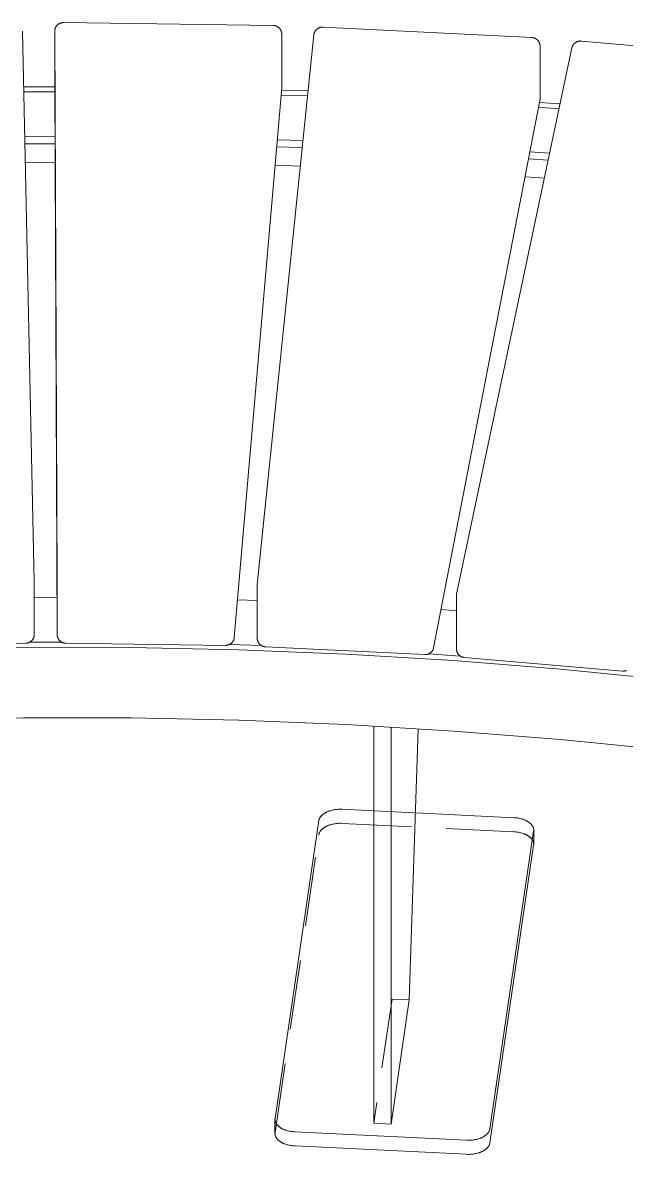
# Model space of a CAD drawing. Header units: inches. Extents: x -6 to 195, y -3 to 126.
# Drawn here: x 144.92 to 155.94, y 54.48 to 75.15 of the extents above; entities that cross this region are included whole.
import ezdxf

# ---------------------------------------------------------------- set-up
doc = ezdxf.new("R2010")
doc.units = ezdxf.units.IN
doc.linetypes.add('HIDDEN', pattern=[1.905, 1.27, -0.635])
doc.layers.add('ZANO_R', color=7, linetype='Continuous', lineweight=0)
doc.layers.add('ZANO_R_przerywana', color=250, linetype='HIDDEN', lineweight=0)

msp = doc.modelspace()

# ---------------------------------------------------------------- linework, layer by layer
at = {"layer": 'ZANO_R'}
for p, q in [((145.50196, 75.00052), (145.50245, 75.0059)), ((145.50245, 75.0059), (145.50313, 75.01126)), ((145.50313, 75.01126), (145.504, 75.01659)), ((145.504, 75.01659), (145.50505, 75.02189)), ((145.50505, 75.02189), (145.50628, 75.02715)), ((145.50628, 75.02715), (145.50768, 75.03237)), ((145.50768, 75.03237), (145.50927, 75.03753)), ((145.50927, 75.03753), (145.51103, 75.04263)), ((145.51103, 75.04263), (145.51297, 75.04768)), ((145.51297, 75.04768), (145.51508, 75.05265)), ((145.51508, 75.05265), (145.51736, 75.05755)), ((145.51736, 75.05755), (145.5198, 75.06237)), ((145.5198, 75.06237), (145.52241, 75.0671)), ((145.52241, 75.0671), (145.52518, 75.07173)), ((145.52518, 75.07173), (145.5281, 75.07627)), ((145.5281, 75.07627), (145.53118, 75.08071)), ((145.53118, 75.08071), (145.53441, 75.08504)), ((145.53441, 75.08504), (145.53779, 75.08926)), ((145.53779, 75.08926), (145.54131, 75.09335)), ((145.54131, 75.09335), (145.54497, 75.09733)), ((145.54497, 75.09733), (145.54876, 75.10118)), ((145.54876, 75.10118), (145.55268, 75.10489)), ((145.55268, 75.10489), (145.55673, 75.10847)), ((145.55673, 75.10847), (145.5609, 75.1119)), ((145.5609, 75.1119), (145.56518, 75.1152)), ((145.56518, 75.1152), (145.56957, 75.11834)), ((145.56957, 75.11834), (145.57407, 75.12133)), ((145.57407, 75.12133), (145.57867, 75.12416)), ((145.57867, 75.12416), (145.58336, 75.12684)), ((145.58336, 75.12684), (145.58814, 75.12935)), ((145.58814, 75.12935), (145.59301, 75.1317)), ((145.59301, 75.1317), (145.59795, 75.13388)), ((145.59795, 75.13388), (145.60297, 75.13588)), ((145.60297, 75.13588), (145.60805, 75.13772)), ((145.60805, 75.13772), (145.61319, 75.13938)), ((145.61319, 75.13938), (145.61838, 75.14086)), ((145.61838, 75.14086), (145.62362, 75.14216)), ((145.62362, 75.14216), (145.62891, 75.14329)), ((145.62891, 75.14329), (145.63423, 75.14423)), ((145.63423, 75.14423), (145.63958, 75.14499)), ((145.63958, 75.14499), (145.64495, 75.14556)), ((145.64495, 75.14556), (145.65033, 75.14595)), ((145.65033, 75.14595), (145.65573, 75.14615)), ((145.65573, 75.14615), (145.66113, 75.14617)), ((145.66113, 75.14617), (149.49295, 75.09404)), ((149.49295, 75.09404), (149.4984, 75.09387)), ((149.4984, 75.09387), (149.50383, 75.09351)), ((149.50383, 75.09351), (149.50926, 75.09297)), ((149.50926, 75.09297), (149.51466, 75.09223)), ((149.51466, 75.09223), (149.52003, 75.09132)), ((149.52003, 75.09132), (149.52536, 75.09021)), ((149.52536, 75.09021), (149.53066, 75.08893)), ((149.53066, 75.08893), (149.5359, 75.08746)), ((149.5359, 75.08746), (149.5411, 75.08581)), ((149.5411, 75.08581), (149.54623, 75.08398)), ((149.54623, 75.08398), (149.5513, 75.08197)), ((149.5513, 75.08197), (149.55629, 75.07979)), ((149.55629, 75.07979), (149.56121, 75.07744)), ((149.56121, 75.07744), (149.56604, 75.07492)), ((149.56604, 75.07492), (149.57078, 75.07223)), ((149.57078, 75.07223), (149.57543, 75.06938)), ((149.57543, 75.06938), (149.57997, 75.06638)), ((149.57997, 75.06638), (149.58441, 75.06322)), ((149.58441, 75.06322), (149.58873, 75.0599)), ((149.58873, 75.0599), (149.59294, 75.05644)), ((149.59294, 75.05644), (149.59703, 75.05283)), ((149.59703, 75.05283), (149.60099, 75.04909)), ((149.60099, 75.04909), (149.60481, 75.04521)), ((149.60481, 75.04521), (149.6085, 75.0412)), ((149.6085, 75.0412), (149.61205, 75.03707)), ((149.61205, 75.03707), (149.61546, 75.03281)), ((149.61546, 75.03281), (149.61871, 75.02844)), ((149.61871, 75.02844), (149.62181, 75.02396)), ((149.62181, 75.02396), (149.62476, 75.01938)), ((149.62476, 75.01938), (149.62754, 75.01469)), ((149.62754, 75.01469), (149.63017, 75.00991)), ((149.63017, 75.00991), (149.63262, 75.00505)), ((149.63262, 75.00505), (149.6349, 75.0001)), ((150.26545, 75.00229), (150.26883, 75.00649)), ((150.26883, 75.00649), (150.27236, 75.01057)), ((150.27236, 75.01057), (150.27602, 75.01453)), ((150.27602, 75.01453), (150.27982, 75.01836)), ((150.27982, 75.01836), (150.28374, 75.02206)), ((150.28374, 75.02206), (150.28779, 75.02562)), ((150.28779, 75.02562), (150.29197, 75.02904)), ((150.29197, 75.02904), (150.29625, 75.03232)), ((150.29625, 75.03232), (150.30065, 75.03544)), ((150.30065, 75.03544), (150.30514, 75.03842)), ((150.30514, 75.03842), (150.30974, 75.04124)), ((150.30974, 75.04124), (150.31443, 75.0439)), ((150.31443, 75.0439), (150.31922, 75.04639)), ((150.31922, 75.04639), (150.32408, 75.04873)), ((150.32408, 75.04873), (150.32902, 75.05089)), ((150.32902, 75.05089), (150.33403, 75.05289)), ((150.33403, 75.05289), (150.33911, 75.05471)), ((150.33911, 75.05471), (150.34424, 75.05635)), ((150.34424, 75.05635), (150.34943, 75.05782)), ((150.34943, 75.05782), (150.35467, 75.05911)), ((150.35467, 75.05911), (150.35995, 75.06022)), ((150.35995, 75.06022), (150.36526, 75.06115)), ((150.36526, 75.06115), (150.3706, 75.0619)), ((150.3706, 75.0619), (150.37597, 75.06246)), ((150.37597, 75.06246), (150.38135, 75.06284)), ((150.38135, 75.06284), (150.38674, 75.06304)), ((150.38674, 75.06304), (150.39213, 75.06305)), ((150.39213, 75.06305), (150.39752, 75.06287)), ((150.39752, 75.06287), (154.21639, 74.87385)), ((144.91591, 74.99083), (145.12858, 64.94133)), ((145.50151, 74.98871), (145.50154, 74.99192)), ((145.50151, 74.98847), (145.50151, 74.98871)), ((145.50151, 74.98847), (145.54708, 64.93825)), ((145.50151, 74.0241), (145.50151, 74.98847)), ((145.50154, 74.99192), (145.50164, 74.99513)), ((145.50164, 74.99513), (145.50196, 75.00052)), ((149.20071, 64.88915), (150.23309, 74.92171)), ((149.6349, 75.0001), (149.63702, 74.99508)), ((149.63702, 74.99508), (149.63895, 74.98998)), ((149.63895, 74.98998), (149.64071, 74.98483)), ((149.64071, 74.98483), (149.64229, 74.97961)), ((149.64229, 74.97961), (149.64369, 74.97435)), ((149.64369, 74.97435), (149.6449, 74.96903)), ((149.6449, 74.96903), (149.64594, 74.96368)), ((149.64594, 74.96368), (149.64678, 74.9583)), ((149.64678, 74.9583), (149.64744, 74.95289)), ((149.64744, 74.95289), (149.64791, 74.94746)), ((149.64791, 74.94746), (149.64819, 74.94202)), ((149.64819, 74.94202), (149.64829, 74.93657)), ((149.64829, 74.93657), (149.64829, 73.9722)), ((150.23309, 74.92171), (150.23349, 74.92522)), ((150.23349, 74.92522), (150.23397, 74.92872)), ((150.23397, 74.92872), (150.23485, 74.93404)), ((150.23485, 74.93404), (150.23591, 74.93933)), ((150.23591, 74.93933), (150.23716, 74.94457)), ((150.23716, 74.94457), (150.23858, 74.94978)), ((150.23858, 74.94978), (150.24019, 74.95493)), ((150.24019, 74.95493), (150.24196, 74.96002)), ((150.24196, 74.96002), (150.24391, 74.96505)), ((150.24391, 74.96505), (150.24604, 74.97001)), ((150.24604, 74.97001), (150.24833, 74.97489)), ((150.24833, 74.97489), (150.25078, 74.97969)), ((150.25078, 74.97969), (150.2534, 74.98441)), ((150.2534, 74.98441), (150.25618, 74.98903)), ((150.25618, 74.98903), (150.25912, 74.99355)), ((150.25912, 74.99355), (150.26221, 74.99798)), ((150.26221, 74.99798), (150.26545, 75.00229)), ((154.21639, 74.87385), (154.22183, 74.87349)), ((154.22183, 74.87349), (154.22724, 74.87294)), ((154.22724, 74.87294), (154.23264, 74.8722)), ((154.23264, 74.8722), (154.238, 74.87128)), ((154.238, 74.87128), (154.24334, 74.87017)), ((154.24334, 74.87017), (154.24862, 74.86888)), ((154.24862, 74.86888), (154.25387, 74.8674)), ((154.25387, 74.8674), (154.25905, 74.86575)), ((154.25905, 74.86575), (154.26418, 74.86392)), ((154.26418, 74.86392), (154.26924, 74.86191)), ((154.26924, 74.86191), (154.27423, 74.85972)), ((154.27423, 74.85972), (154.27914, 74.85737)), ((154.27914, 74.85737), (154.28396, 74.85485)), ((154.28396, 74.85485), (154.2887, 74.85216)), ((154.2887, 74.85216), (154.29334, 74.84931)), ((154.29334, 74.84931), (154.29788, 74.8463)), ((154.29788, 74.8463), (154.30231, 74.84314)), ((154.30231, 74.84314), (154.30663, 74.83982)), ((154.30663, 74.83982), (154.31083, 74.83636)), ((154.31083, 74.83636), (154.31491, 74.83276)), ((154.31491, 74.83276), (154.31886, 74.82901)), ((154.31886, 74.82901), (154.32268, 74.82513)), ((154.32268, 74.82513), (154.32637, 74.82113)), ((154.32637, 74.82113), (154.32991, 74.81699)), ((154.32991, 74.81699), (154.33331, 74.81274)), ((154.33331, 74.81274), (154.33656, 74.80837)), ((154.33656, 74.80837), (154.33966, 74.80389)), ((154.33966, 74.80389), (154.3426, 74.79931)), ((154.3426, 74.79931), (154.34538, 74.79463)), ((155.03709, 74.79676), (155.04203, 74.79892)), ((155.04203, 74.79892), (155.04705, 74.8009)), ((155.04705, 74.8009), (155.05213, 74.80272)), ((155.05213, 74.80272), (155.05727, 74.80435)), ((155.05727, 74.80435), (155.06246, 74.80581)), ((155.06246, 74.80581), (155.0677, 74.8071)), ((155.0677, 74.8071), (155.07299, 74.8082)), ((155.07299, 74.8082), (155.0783, 74.80912)), ((155.0783, 74.80912), (155.08364, 74.80985)), ((155.08364, 74.80985), (155.08901, 74.81041)), ((155.08901, 74.81041), (155.09439, 74.81078)), ((155.09439, 74.81078), (155.09978, 74.81096)), ((155.09978, 74.81096), (155.10518, 74.81096)), ((155.10518, 74.81096), (155.11057, 74.81078)), ((155.11057, 74.81078), (155.11595, 74.81041)), ((155.11595, 74.81041), (158.90722, 74.48523)), ((152.84204, 64.70964), (154.94841, 74.68604)), ((154.34538, 74.79463), (154.348, 74.78985)), ((154.348, 74.78985), (154.35045, 74.78499)), ((154.35045, 74.78499), (154.35273, 74.78005)), ((154.35273, 74.78005), (154.35484, 74.77503)), ((154.35484, 74.77503), (154.35677, 74.76994)), ((154.35677, 74.76994), (154.35853, 74.76478)), ((154.35853, 74.76478), (154.3601, 74.75957)), ((154.3601, 74.75957), (154.3615, 74.75431)), ((154.3615, 74.75431), (154.36271, 74.749)), ((154.36271, 74.749), (154.36374, 74.74366)), ((154.36374, 74.74366), (154.36459, 74.73828)), ((154.36459, 74.73828), (154.36524, 74.73287)), ((154.36524, 74.73287), (154.36571, 74.72745)), ((154.36571, 74.72745), (154.366, 74.72201)), ((154.366, 74.72201), (154.36609, 74.71657)), ((154.36609, 74.71657), (154.36609, 73.7522)), ((154.94841, 74.68604), (154.94916, 74.6894)), ((154.94916, 74.6894), (154.94998, 74.69275)), ((154.94998, 74.69275), (154.95141, 74.69795)), ((154.95141, 74.69795), (154.95303, 74.7031)), ((154.95303, 74.7031), (154.95481, 74.70819)), ((154.95481, 74.70819), (154.95677, 74.71321)), ((154.95677, 74.71321), (154.9589, 74.71817)), ((154.9589, 74.71817), (154.9612, 74.72305)), ((154.9612, 74.72305), (154.96366, 74.72785)), ((154.96366, 74.72785), (154.96629, 74.73256)), ((154.96629, 74.73256), (154.96908, 74.73718)), ((154.96908, 74.73718), (154.97202, 74.7417)), ((154.97202, 74.7417), (154.97512, 74.74612)), ((154.97512, 74.74612), (154.97837, 74.75042)), ((154.97837, 74.75042), (154.98176, 74.75462)), ((154.98176, 74.75462), (154.98529, 74.75869)), ((154.98529, 74.75869), (154.98897, 74.76265)), ((154.98897, 74.76265), (154.99277, 74.76647)), ((154.99277, 74.76647), (154.9967, 74.77016)), ((154.9967, 74.77016), (155.00076, 74.77372)), ((155.00076, 74.77372), (155.00494, 74.77713)), ((155.00494, 74.77713), (155.00923, 74.7804)), ((155.00923, 74.7804), (155.01363, 74.78352)), ((155.01363, 74.78352), (155.01813, 74.78649)), ((155.01813, 74.78649), (155.02274, 74.7893)), ((155.02274, 74.7893), (155.02744, 74.79195)), ((155.02744, 74.79195), (155.03222, 74.79444)), ((155.03222, 74.79444), (155.03709, 74.79676)), ((144.93747, 73.97166), (145.50174, 73.97371)), ((145.54708, 63.97389), (145.50151, 74.0241)), ((149.64829, 73.9722), (149.64825, 73.96899)), ((144.9394, 73.88074), (145.50215, 73.88279)), ((149.6477, 73.95868), (148.78218, 63.92086)), ((149.63613, 73.82439), (150.1186, 73.80913)), ((149.64396, 73.91519), (150.12794, 73.89989)), ((149.64797, 73.96223), (149.6477, 73.95868)), ((149.64816, 73.96578), (149.64797, 73.96223)), ((149.64825, 73.96899), (149.64816, 73.96578)), ((154.3632, 73.72217), (152.4228, 63.73455)), ((154.33947, 73.60002), (154.71381, 73.57488)), ((154.35702, 73.69038), (154.73286, 73.66513)), ((154.36383, 73.72561), (154.3632, 73.72217)), ((154.36438, 73.72907), (154.36383, 73.72561)), ((154.365, 73.73367), (154.36438, 73.72907)), ((154.36547, 73.73829), (154.365, 73.73367)), ((154.36582, 73.74292), (154.36547, 73.73829)), ((154.36602, 73.74756), (154.36582, 73.74292)), ((154.36609, 73.7522), (154.36602, 73.74756)), ((144.95671, 73.06251), (145.50586, 73.0645)), ((149.56565, 73.0071), (150.03454, 72.99228)), ((145.50645, 72.93592), (144.95944, 72.93394)), ((150.02136, 72.86414), (149.5546, 72.87885)), ((154.18148, 72.78683), (154.5423, 72.7626)), ((145.50798, 72.59697), (144.96661, 72.59507)), ((149.98673, 72.52766), (149.52553, 72.54181)), ((154.51554, 72.63585), (154.15681, 72.65986)), ((154.44614, 72.30714), (154.09276, 72.33018)), ((145.12858, 64.94133), (145.12861, 64.93799)), ((145.12861, 64.93799), (145.12861, 63.97363)), ((145.54708, 64.93825), (145.54708, 63.97389)), ((149.19997, 64.87841), (149.20025, 64.88378)), ((149.20025, 64.88378), (149.20071, 64.88915)), ((149.19988, 64.87303), (149.19997, 64.87841)), ((149.19988, 63.90866), (149.19988, 64.87303)), ((152.83865, 64.6771), (152.84204, 64.70964)), ((152.83865, 63.71274), (152.83865, 64.6771)), ((145.544, 64.6543), (145.12861, 64.65285)), ((149.19988, 64.59587), (148.84136, 64.60727)), ((152.83865, 64.41009), (152.55772, 64.429)), ((145.06538, 63.84747), (145.06098, 63.8443)), ((145.06967, 63.85078), (145.06538, 63.84747)), ((145.07383, 63.85425), (145.06967, 63.85078)), ((145.07788, 63.85785), (145.07383, 63.85425)), ((145.0818, 63.86159), (145.07788, 63.85785)), ((145.08559, 63.86547), (145.0818, 63.86159)), ((145.08924, 63.86947), (145.08559, 63.86547)), ((145.09276, 63.8736), (145.08924, 63.86947)), ((145.09613, 63.87784), (145.09276, 63.8736)), ((145.09935, 63.8822), (145.09613, 63.87784)), ((145.10242, 63.88666), (145.09935, 63.8822)), ((145.10533, 63.89123), (145.10242, 63.88666)), ((145.10809, 63.8959), (145.10533, 63.89123)), ((145.11068, 63.90066), (145.10809, 63.8959)), ((145.11311, 63.9055), (145.11068, 63.90066)), ((145.11537, 63.91043), (145.11311, 63.9055)), ((145.11746, 63.91543), (145.11537, 63.91043)), ((145.11938, 63.9205), (145.11746, 63.91543)), ((145.12112, 63.92563), (145.11938, 63.9205)), ((145.12268, 63.93082), (145.12112, 63.92563)), ((145.12406, 63.93606), (145.12268, 63.93082)), ((145.12527, 63.94134), (145.12406, 63.93606)), ((145.12628, 63.94666), (145.12527, 63.94134)), ((145.12712, 63.95202), (145.12628, 63.94666)), ((145.12777, 63.9574), (145.12712, 63.95202)), ((145.12824, 63.9628), (145.12777, 63.9574)), ((145.12852, 63.96821), (145.12824, 63.9628)), ((145.12861, 63.97363), (145.12852, 63.96821)), ((145.54709, 63.97341), (145.54708, 63.97389)), ((145.5472, 63.96798), (145.54709, 63.97341)), ((145.54751, 63.96255), (145.5472, 63.96798)), ((145.548, 63.95714), (145.54751, 63.96255)), ((145.54868, 63.95175), (145.548, 63.95714)), ((145.54955, 63.94639), (145.54868, 63.95175)), ((145.5506, 63.94106), (145.54955, 63.94639)), ((145.55183, 63.93576), (145.5506, 63.94106)), ((145.55324, 63.93052), (145.55183, 63.93576)), ((145.55484, 63.92532), (145.55324, 63.93052)), ((145.55661, 63.92019), (145.55484, 63.92532)), ((145.55856, 63.91512), (145.55661, 63.92019)), ((145.56068, 63.91011), (145.55856, 63.91512)), ((145.56297, 63.90519), (145.56068, 63.91011)), ((145.56544, 63.90035), (145.56297, 63.90519)), ((145.56806, 63.89559), (145.56544, 63.90035)), ((145.57085, 63.89093), (145.56806, 63.89559)), ((145.5738, 63.88637), (145.57085, 63.89093)), ((145.57691, 63.88191), (145.5738, 63.88637)), ((145.58017, 63.87756), (145.57691, 63.88191)), ((145.58357, 63.87332), (145.58017, 63.87756)), ((145.58712, 63.86921), (145.58357, 63.87332)), ((145.59081, 63.86522), (145.58712, 63.86921)), ((145.59463, 63.86136), (145.59081, 63.86522)), ((145.59859, 63.85764), (145.59463, 63.86136)), ((145.60267, 63.85405), (145.59859, 63.85764)), ((145.60687, 63.85061), (145.60267, 63.85405)), ((145.61119, 63.84731), (145.60687, 63.85061)), ((145.61562, 63.84416), (145.61119, 63.84731)), ((148.75753, 63.84889), (148.75447, 63.84434)), ((148.76043, 63.85355), (148.75753, 63.84889)), ((148.76317, 63.85831), (148.76043, 63.85355)), ((148.76573, 63.86316), (148.76317, 63.85831)), ((148.76813, 63.8681), (148.76573, 63.86316)), ((148.77035, 63.87311), (148.76813, 63.8681)), ((148.7724, 63.8782), (148.77035, 63.87311)), ((148.77427, 63.88336), (148.7724, 63.8782)), ((148.77595, 63.88859), (148.77427, 63.88336)), ((148.77746, 63.89386), (148.77595, 63.88859)), ((148.77878, 63.89919), (148.77746, 63.89386)), ((148.77991, 63.90456), (148.77878, 63.89919)), ((148.78085, 63.90996), (148.77991, 63.90456)), ((148.78161, 63.9154), (148.78085, 63.90996)), ((148.78218, 63.92086), (148.78161, 63.9154)), ((149.19997, 63.90322), (149.19988, 63.90866)), ((149.20026, 63.89778), (149.19997, 63.90322)), ((149.20073, 63.89235), (149.20026, 63.89778)), ((149.20138, 63.88695), (149.20073, 63.89235)), ((149.20223, 63.88157), (149.20138, 63.88695)), ((149.20326, 63.87622), (149.20223, 63.88157)), ((149.20447, 63.87092), (149.20326, 63.87622)), ((149.20587, 63.86565), (149.20447, 63.87092)), ((149.20744, 63.86044), (149.20587, 63.86565)), ((149.2092, 63.85529), (149.20744, 63.86044)), ((149.21113, 63.8502), (149.2092, 63.85529)), ((149.21324, 63.84518), (149.21113, 63.8502)), ((144.97462, 63.81619), (142.05525, 63.75144)), ((142.96695, 63.70849), (144.92925, 63.74228)), ((144.92925, 63.74228), (146.89572, 63.73821)), ((144.98004, 63.8164), (144.97462, 63.81619)), ((144.98544, 63.8168), (144.98004, 63.8164)), ((144.99083, 63.81738), (144.98544, 63.8168)), ((144.99619, 63.81815), (144.99083, 63.81738)), ((145.00153, 63.81911), (144.99619, 63.81815)), ((145.00683, 63.82025), (145.00153, 63.81911)), ((145.01208, 63.82157), (145.00683, 63.82025)), ((145.01729, 63.82306), (145.01208, 63.82157)), ((145.02244, 63.82474), (145.01729, 63.82306)), ((145.02754, 63.8266), (145.02244, 63.82474)), ((145.03256, 63.82862), (145.02754, 63.8266)), ((145.03751, 63.83082), (145.03256, 63.82862)), ((145.04239, 63.83319), (145.03751, 63.83082)), ((145.04718, 63.83573), (145.04239, 63.83319)), ((145.04398, 63.83401), (145.62873, 63.8361)), ((145.05188, 63.83843), (145.04718, 63.83573)), ((145.05648, 63.84128), (145.05188, 63.83843)), ((145.06098, 63.8443), (145.05648, 63.84128)), ((145.62016, 63.84117), (145.61562, 63.84416)), ((145.6248, 63.83834), (145.62016, 63.84117)), ((145.62953, 63.83567), (145.6248, 63.83834)), ((145.63435, 63.83316), (145.62953, 63.83567)), ((145.63925, 63.83083), (145.63435, 63.83316)), ((145.64423, 63.82866), (145.63925, 63.83083)), ((145.64929, 63.82666), (145.64423, 63.82866)), ((145.65441, 63.82484), (145.64929, 63.82666)), ((145.65959, 63.8232), (145.65441, 63.82484)), ((145.66482, 63.82174), (145.65959, 63.8232)), ((145.6701, 63.82046), (145.66482, 63.82174)), ((145.67542, 63.81936), (145.6701, 63.82046)), ((145.68078, 63.81845), (145.67542, 63.81936)), ((145.68616, 63.81772), (145.68078, 63.81845)), ((145.69157, 63.81718), (145.68616, 63.81772)), ((145.69699, 63.81683), (145.69157, 63.81718)), ((145.70242, 63.81666), (145.69699, 63.81683)), ((148.62314, 63.77692), (145.70242, 63.81666)), ((146.89572, 63.73821), (148.86304, 63.69612)), ((148.62862, 63.77694), (148.62314, 63.77692)), ((148.63411, 63.77715), (148.62862, 63.77694)), ((148.63958, 63.77756), (148.63411, 63.77715)), ((148.64504, 63.77815), (148.63958, 63.77756)), ((148.65047, 63.77893), (148.64504, 63.77815)), ((148.65587, 63.7799), (148.65047, 63.77893)), ((148.66123, 63.78106), (148.65587, 63.7799)), ((148.66655, 63.78241), (148.66123, 63.78106)), ((148.67182, 63.78394), (148.66655, 63.78241)), ((148.67703, 63.78565), (148.67182, 63.78394)), ((148.68218, 63.78754), (148.67703, 63.78565)), ((148.68726, 63.78962), (148.68218, 63.78754)), ((148.69227, 63.79186), (148.68726, 63.78962)), ((148.6972, 63.79428), (148.69227, 63.79186)), ((148.69318, 63.79229), (149.27652, 63.77351)), ((148.70203, 63.79687), (148.6972, 63.79428)), ((148.70678, 63.79963), (148.70203, 63.79687)), ((148.71142, 63.80255), (148.70678, 63.79963)), ((148.71596, 63.80563), (148.71142, 63.80255)), ((148.72039, 63.80887), (148.71596, 63.80563)), ((148.72471, 63.81226), (148.72039, 63.80887)), ((148.7289, 63.8158), (148.72471, 63.81226)), ((148.73297, 63.81948), (148.7289, 63.8158)), ((148.73691, 63.8233), (148.73297, 63.81948)), ((148.74071, 63.82726), (148.73691, 63.8233)), ((148.74437, 63.83135), (148.74071, 63.82726)), ((148.74789, 63.83556), (148.74437, 63.83135)), ((148.75126, 63.83989), (148.74789, 63.83556)), ((148.75447, 63.84434), (148.75126, 63.83989)), ((148.86304, 63.69612), (150.82793, 63.61598)), ((149.21552, 63.84023), (149.21324, 63.84518)), ((149.21797, 63.83537), (149.21552, 63.84023)), ((149.22059, 63.8306), (149.21797, 63.83537)), ((149.22337, 63.82592), (149.22059, 63.8306)), ((149.22631, 63.82133), (149.22337, 63.82592)), ((149.22941, 63.81686), (149.22631, 63.82133)), ((149.23266, 63.81249), (149.22941, 63.81686)), ((149.23606, 63.80823), (149.23266, 63.81249)), ((149.2396, 63.8041), (149.23606, 63.80823)), ((149.24329, 63.80009), (149.2396, 63.8041)), ((149.24711, 63.79621), (149.24329, 63.80009)), ((149.25106, 63.79247), (149.24711, 63.79621)), ((149.25514, 63.78886), (149.25106, 63.79247)), ((149.25934, 63.7854), (149.25514, 63.78886)), ((149.26366, 63.78209), (149.25934, 63.7854)), ((149.26809, 63.77892), (149.26366, 63.78209)), ((149.27263, 63.77592), (149.26809, 63.77892)), ((149.27727, 63.77307), (149.27263, 63.77592)), ((149.28201, 63.77038), (149.27727, 63.77307)), ((149.28683, 63.76786), (149.28201, 63.77038)), ((149.29174, 63.7655), (149.28683, 63.76786)), ((149.29673, 63.76332), (149.29174, 63.7655)), ((149.30179, 63.76131), (149.29673, 63.76332)), ((149.30692, 63.75948), (149.30179, 63.76131)), ((149.3121, 63.75782), (149.30692, 63.75948)), ((149.31735, 63.75635), (149.3121, 63.75782)), ((149.32263, 63.75506), (149.31735, 63.75635)), ((149.32797, 63.75395), (149.32263, 63.75506)), ((149.33333, 63.75302), (149.32797, 63.75395)), ((149.33873, 63.75229), (149.33333, 63.75302)), ((149.34414, 63.75174), (149.33873, 63.75229)), ((149.34957, 63.75137), (149.34414, 63.75174)), ((152.26042, 63.6073), (149.34957, 63.75137)), ((152.36749, 63.64234), (152.36318, 63.63896)), ((152.37169, 63.64588), (152.36749, 63.64234)), ((152.37576, 63.64955), (152.37169, 63.64588)), ((152.3797, 63.65337), (152.37576, 63.64955)), ((152.38351, 63.65732), (152.3797, 63.65337)), ((152.38718, 63.6614), (152.38351, 63.65732)), ((152.3907, 63.66561), (152.38718, 63.6614)), ((152.39407, 63.66993), (152.3907, 63.66561)), ((152.39729, 63.67438), (152.39407, 63.66993)), ((152.40036, 63.67893), (152.39729, 63.67438)), ((152.40326, 63.68358), (152.40036, 63.67893)), ((152.406, 63.68833), (152.40326, 63.68358)), ((152.40857, 63.69318), (152.406, 63.68833)), ((152.41097, 63.69811), (152.40857, 63.69318)), ((152.4132, 63.70312), (152.41097, 63.69811)), ((152.41525, 63.70821), (152.4132, 63.70312)), ((152.41713, 63.71337), (152.41525, 63.70821)), ((152.41882, 63.71859), (152.41713, 63.71337)), ((152.42033, 63.72386), (152.41882, 63.71859)), ((152.42166, 63.72918), (152.42033, 63.72386)), ((152.4228, 63.73455), (152.42166, 63.72918)), ((152.83874, 63.7073), (152.83865, 63.71274)), ((152.83902, 63.70187), (152.83874, 63.7073)), ((152.83949, 63.69645), (152.83902, 63.70187)), ((152.84015, 63.69105), (152.83949, 63.69645)), ((152.84099, 63.68568), (152.84015, 63.69105)), ((152.84201, 63.68033), (152.84099, 63.68568)), ((152.84323, 63.67503), (152.84201, 63.68033)), ((152.84462, 63.66977), (152.84323, 63.67503)), ((152.84619, 63.66457), (152.84462, 63.66977)), ((152.84795, 63.65942), (152.84619, 63.66457)), ((152.84988, 63.65433), (152.84795, 63.65942)), ((152.85198, 63.64932), (152.84988, 63.65433)), ((152.85426, 63.64438), (152.85198, 63.64932)), ((152.8567, 63.63952), (152.85426, 63.64438)), ((150.82793, 63.61598), (152.78707, 63.49791)), ((152.26591, 63.60712), (152.26042, 63.6073)), ((152.27139, 63.60714), (152.26591, 63.60712)), ((152.27688, 63.60734), (152.27139, 63.60714)), ((152.28235, 63.60774), (152.27688, 63.60734)), ((152.2878, 63.60833), (152.28235, 63.60774)), ((152.29323, 63.6091), (152.2878, 63.60833)), ((152.29863, 63.61007), (152.29323, 63.6091)), ((152.304, 63.61122), (152.29863, 63.61007)), ((152.30932, 63.61256), (152.304, 63.61122)), ((152.31459, 63.61409), (152.30932, 63.61256)), ((152.3198, 63.61579), (152.31459, 63.61409)), ((152.32495, 63.61768), (152.3198, 63.61579)), ((152.33003, 63.61975), (152.32495, 63.61768)), ((152.33504, 63.62199), (152.33003, 63.61975)), ((152.33132, 63.6203), (152.91011, 63.58082)), ((152.33997, 63.6244), (152.33504, 63.62199)), ((152.34481, 63.62699), (152.33997, 63.6244)), ((152.34955, 63.62974), (152.34481, 63.62699)), ((152.3542, 63.63265), (152.34955, 63.62974)), ((152.35874, 63.63573), (152.3542, 63.63265)), ((152.36318, 63.63896), (152.35874, 63.63573)), ((152.78707, 63.49791), (154.73717, 63.34212)), ((152.85931, 63.63475), (152.8567, 63.63952)), ((152.86209, 63.63007), (152.85931, 63.63475)), ((152.86502, 63.62549), (152.86209, 63.63007)), ((152.86811, 63.62101), (152.86502, 63.62549)), ((152.87136, 63.61665), (152.86811, 63.62101)), ((152.87475, 63.6124), (152.87136, 63.61665)), ((152.87829, 63.60827), (152.87475, 63.6124)), ((152.88197, 63.60426), (152.87829, 63.60827)), ((152.88578, 63.60038), (152.88197, 63.60426)), ((152.88973, 63.59664), (152.88578, 63.60038)), ((152.8938, 63.59303), (152.88973, 63.59664)), ((152.89799, 63.58957), (152.8938, 63.59303)), ((152.90231, 63.58625), (152.89799, 63.58957)), ((152.90673, 63.58309), (152.90231, 63.58625)), ((152.91126, 63.58008), (152.90673, 63.58309)), ((152.91589, 63.57723), (152.91126, 63.58008)), ((152.92062, 63.57454), (152.91589, 63.57723)), ((152.92544, 63.57201), (152.92062, 63.57454)), ((152.93034, 63.56966), (152.92544, 63.57201)), ((152.93532, 63.56747), (152.93034, 63.56966)), ((152.94037, 63.56546), (152.93532, 63.56747)), ((152.94549, 63.56362), (152.94037, 63.56546)), ((152.95067, 63.56196), (152.94549, 63.56362)), ((152.9559, 63.56048), (152.95067, 63.56196)), ((152.96119, 63.55918), (152.9559, 63.56048)), ((152.96651, 63.55807), (152.96119, 63.55918)), ((152.97187, 63.55714), (152.96651, 63.55807)), ((152.97726, 63.55639), (152.97187, 63.55714)), ((152.98267, 63.55583), (152.97726, 63.55639)), ((155.87248, 63.30797), (152.98267, 63.55583)), ((154.73717, 63.34212), (156.67498, 63.14899)), ((155.87783, 63.30761), (155.87248, 63.30797)), ((155.88318, 63.30742), (155.87783, 63.30761)), ((155.88854, 63.30742), (155.88318, 63.30742)), ((155.8939, 63.3076), (155.88854, 63.30742)), ((155.89925, 63.30796), (155.8939, 63.3076)), ((155.90458, 63.3085), (155.89925, 63.30796)), ((155.90989, 63.30923), (155.90458, 63.3085)), ((155.91517, 63.31013), (155.90989, 63.30923)), ((155.92042, 63.31122), (155.91517, 63.31013)), ((155.92563, 63.31248), (155.92042, 63.31122)), ((155.93079, 63.31392), (155.92563, 63.31248)), ((155.9359, 63.31553), (155.93079, 63.31392)), ((155.94095, 63.31732), (155.9359, 63.31553)), ((155.94594, 63.31928), (155.94095, 63.31732)), ((144.92925, 62.45646), (142.96695, 62.42267)), ((146.89572, 62.45239), (144.92925, 62.45646)), ((148.86304, 62.4103), (146.89572, 62.45239)), ((150.82793, 62.33016), (148.86304, 62.4103)), ((152.78707, 62.21209), (150.82793, 62.33016)), ((151.33074, 55.05301), (151.33074, 62.30351)), ((151.64457, 55.03762), (151.64457, 62.2856)), ((152.14185, 62.25521), (151.97786, 57.30249)), ((154.73717, 62.0563), (152.78707, 62.21209)), ((156.67498, 61.86316), (154.73717, 62.0563)), ((150.50548, 60.74918), (150.49701, 60.74594)), ((150.51408, 60.75228), (150.50548, 60.74918)), ((150.5228, 60.75525), (150.51408, 60.75228)), ((150.53163, 60.75808), (150.5228, 60.75525)), ((150.54957, 60.76332), (150.53163, 60.75808)), ((150.56782, 60.768), (150.54957, 60.76332)), ((150.58632, 60.77211), (150.56782, 60.768)), ((150.60498, 60.77565), (150.58632, 60.77211)), ((150.62373, 60.77862), (150.60498, 60.77565)), ((150.64249, 60.78102), (150.62373, 60.77862)), ((150.6612, 60.78287), (150.64249, 60.78102)), ((150.67978, 60.78419), (150.6612, 60.78287)), ((150.69818, 60.78498), (150.67978, 60.78419)), ((150.71634, 60.78528), (150.69818, 60.78498)), ((150.7342, 60.7851), (150.71634, 60.78528)), ((150.75172, 60.78447), (150.7342, 60.7851)), ((151.33074, 60.75607), (150.75172, 60.78447)), ((150.32611, 60.57722), (149.52622, 55.14153)), ((150.3265, 60.57973), (150.32611, 60.57722)), ((150.32694, 60.58224), (150.3265, 60.57973)), ((150.32744, 60.58477), (150.32694, 60.58224)), ((150.32798, 60.5873), (150.32744, 60.58477)), ((150.32858, 60.58984), (150.32798, 60.5873)), ((150.32923, 60.59238), (150.32858, 60.58984)), ((150.32993, 60.59494), (150.32923, 60.59238)), ((150.33069, 60.5975), (150.32993, 60.59494)), ((150.3315, 60.60006), (150.33069, 60.5975)), ((150.33236, 60.60263), (150.3315, 60.60006)), ((150.33328, 60.6052), (150.33236, 60.60263)), ((150.33426, 60.60778), (150.33328, 60.6052)), ((150.33529, 60.61036), (150.33426, 60.60778)), ((150.33638, 60.61294), (150.33529, 60.61036)), ((150.33752, 60.61553), (150.33638, 60.61294)), ((150.33872, 60.61811), (150.33752, 60.61553)), ((150.33998, 60.6207), (150.33872, 60.61811)), ((150.34129, 60.62329), (150.33998, 60.6207)), ((150.34267, 60.62588), (150.34129, 60.62329)), ((150.3441, 60.62847), (150.34267, 60.62588)), ((150.34714, 60.63364), (150.3441, 60.62847)), ((150.35042, 60.6388), (150.34714, 60.63364)), ((150.35393, 60.64395), (150.35042, 60.6388)), ((150.35769, 60.64907), (150.35393, 60.64395)), ((150.36168, 60.65417), (150.35769, 60.64907)), ((150.36592, 60.65924), (150.36168, 60.65417)), ((150.37039, 60.66427), (150.36592, 60.65924)), ((150.3751, 60.66926), (150.37039, 60.66427)), ((150.38005, 60.67421), (150.3751, 60.66926)), ((150.38524, 60.6791), (150.38005, 60.67421)), ((150.39066, 60.68393), (150.38524, 60.6791)), ((150.39631, 60.6887), (150.39066, 60.68393)), ((150.40219, 60.6934), (150.39631, 60.6887)), ((150.40829, 60.69802), (150.40219, 60.6934)), ((150.41461, 60.70257), (150.40829, 60.69802)), ((150.42115, 60.70703), (150.41461, 60.70257)), ((150.4279, 60.7114), (150.42115, 60.70703)), ((150.43485, 60.71567), (150.4279, 60.7114)), ((150.442, 60.71985), (150.43485, 60.71567)), ((150.44934, 60.72392), (150.442, 60.71985)), ((150.45687, 60.72789), (150.44934, 60.72392)), ((150.46457, 60.73174), (150.45687, 60.72789)), ((150.47245, 60.73547), (150.46457, 60.73174)), ((150.48048, 60.73909), (150.47245, 60.73547)), ((150.48867, 60.74258), (150.48048, 60.73909)), ((150.49701, 60.74594), (150.48867, 60.74258)), ((153.89002, 60.63053), (152.09098, 60.71877)), ((153.90748, 60.62945), (153.89002, 60.63053)), ((153.92514, 60.62788), (153.90748, 60.62945)), ((153.94295, 60.62582), (153.92514, 60.62788)), ((153.96085, 60.62325), (153.94295, 60.62582)), ((153.97878, 60.62014), (153.96085, 60.62325)), ((153.99668, 60.61649), (153.97878, 60.62014)), ((154.01447, 60.61229), (153.99668, 60.61649)), ((154.03208, 60.60754), (154.01447, 60.61229)), ((154.04944, 60.60224), (154.03208, 60.60754)), ((154.05801, 60.59938), (154.04944, 60.60224)), ((154.06648, 60.59639), (154.05801, 60.59938)), ((154.07485, 60.59326), (154.06648, 60.59639)), ((154.0831, 60.59), (154.07485, 60.59326)), ((154.09124, 60.5866), (154.0831, 60.59)), ((154.09925, 60.58308), (154.09124, 60.5866)), ((154.10713, 60.57943), (154.09925, 60.58308)), ((154.11485, 60.57566), (154.10713, 60.57943)), ((154.12242, 60.57176), (154.11485, 60.57566)), ((154.12983, 60.56775), (154.12242, 60.57176)), ((154.13706, 60.56362), (154.12983, 60.56775)), ((154.14411, 60.55938), (154.13706, 60.56362)), ((154.15098, 60.55503), (154.14411, 60.55938)), ((154.15765, 60.55059), (154.15098, 60.55503)), ((154.16412, 60.54604), (154.15765, 60.55059)), ((154.17038, 60.5414), (154.16412, 60.54604)), ((154.17643, 60.53667), (154.17038, 60.5414)), ((153.44909, 54.9491), (154.24898, 60.3848)), ((154.18226, 60.53186), (154.17643, 60.53667)), ((154.18786, 60.52697), (154.18226, 60.53186)), ((154.19323, 60.522), (154.18786, 60.52697)), ((154.19837, 60.51697), (154.19323, 60.522)), ((154.20328, 60.51187), (154.19837, 60.51697)), ((154.20794, 60.50672), (154.20328, 60.51187)), ((154.21236, 60.50151), (154.20794, 60.50672)), ((154.21654, 60.49626), (154.21236, 60.50151)), ((154.22047, 60.49097), (154.21654, 60.49626)), ((154.22415, 60.48565), (154.22047, 60.49097)), ((154.2259, 60.48297), (154.22415, 60.48565)), ((154.22758, 60.48029), (154.2259, 60.48297)), ((154.22921, 60.47761), (154.22758, 60.48029)), ((154.23077, 60.47492), (154.22921, 60.47761)), ((154.23227, 60.47222), (154.23077, 60.47492)), ((154.23371, 60.46952), (154.23227, 60.47222)), ((154.23508, 60.46682), (154.23371, 60.46952)), ((154.2364, 60.46411), (154.23508, 60.46682)), ((154.23765, 60.4614), (154.2364, 60.46411)), ((154.23885, 60.45869), (154.23765, 60.4614)), ((154.23998, 60.45599), (154.23885, 60.45869)), ((154.24105, 60.45328), (154.23998, 60.45599)), ((154.24206, 60.45057), (154.24105, 60.45328)), ((154.24301, 60.44786), (154.24206, 60.45057)), ((154.2439, 60.44516), (154.24301, 60.44786)), ((154.24473, 60.44246), (154.2439, 60.44516)), ((154.24551, 60.43976), (154.24473, 60.44246)), ((154.24622, 60.43706), (154.24551, 60.43976)), ((154.24688, 60.43437), (154.24622, 60.43706)), ((154.24747, 60.43169), (154.24688, 60.43437)), ((154.24801, 60.42901), (154.24747, 60.43169)), ((154.2485, 60.42633), (154.24801, 60.42901)), ((154.24893, 60.42367), (154.2485, 60.42633)), ((154.2493, 60.42101), (154.24893, 60.42367)), ((154.24898, 60.3848), (154.24933, 60.38731)), ((154.24961, 60.41835), (154.2493, 60.42101)), ((154.24933, 60.38731), (154.24963, 60.38983)), ((154.24988, 60.41571), (154.24961, 60.41835)), ((154.24963, 60.38983), (154.24988, 60.39237)), ((154.25008, 60.41308), (154.24988, 60.41571)), ((154.24988, 60.39237), (154.25008, 60.39492)), ((154.25024, 60.41045), (154.25008, 60.41308)), ((154.25008, 60.39492), (154.25023, 60.39748)), ((154.25023, 60.39748), (154.25033, 60.40005)), ((154.25034, 60.40783), (154.25024, 60.41045)), ((154.25033, 60.40005), (154.25039, 60.40263)), ((154.25039, 60.40523), (154.25034, 60.40783)), ((154.25039, 60.40263), (154.25039, 60.40523)), ((154.2504, 60.40005), (154.2504, 60.14688)), ((154.24898, 60.12763), (153.44909, 54.69194)), ((154.24898, 60.12763), (154.24949, 60.13146)), ((154.24949, 60.13146), (154.24989, 60.13531)), ((154.24989, 60.13531), (154.25017, 60.13916)), ((154.25017, 60.13916), (154.25034, 60.14302)), ((154.25034, 60.14302), (154.2504, 60.14688)), ((151.97786, 57.30249), (151.64457, 55.03762)), ((149.5248, 54.86512), (149.5248, 55.1211)), ((149.52481, 55.12369), (149.52487, 55.12628)), ((149.52481, 55.1211), (149.52481, 55.12369)), ((149.52486, 55.11849), (149.52481, 55.1211)), ((149.52496, 55.11587), (149.52486, 55.11849)), ((149.52487, 55.12628), (149.52497, 55.12885)), ((149.52512, 55.11325), (149.52496, 55.11587)), ((149.52497, 55.12885), (149.52512, 55.13141)), ((149.52512, 55.13141), (149.52532, 55.13396)), ((149.52532, 55.11061), (149.52512, 55.11325)), ((149.52532, 55.13396), (149.52557, 55.13649)), ((149.52559, 55.10797), (149.52532, 55.11061)), ((149.52557, 55.13649), (149.52587, 55.13902)), ((149.5259, 55.10532), (149.52559, 55.10797)), ((149.52587, 55.13902), (149.52622, 55.14153)), ((149.52627, 55.10266), (149.5259, 55.10532)), ((149.5267, 55.09999), (149.52627, 55.10266)), ((149.52719, 55.09732), (149.5267, 55.09999)), ((149.52773, 55.09464), (149.52719, 55.09732)), ((149.52833, 55.09195), (149.52773, 55.09464)), ((149.52898, 55.08926), (149.52833, 55.09195)), ((149.52969, 55.08657), (149.52898, 55.08926)), ((149.53047, 55.08387), (149.52969, 55.08657)), ((149.5313, 55.08117), (149.53047, 55.08387)), ((149.53219, 55.07846), (149.5313, 55.08117)), ((149.53314, 55.07576), (149.53219, 55.07846)), ((149.53415, 55.07305), (149.53314, 55.07576)), ((149.53522, 55.07034), (149.53415, 55.07305)), ((149.53635, 55.06763), (149.53522, 55.07034)), ((149.53755, 55.06492), (149.53635, 55.06763)), ((149.5388, 55.06221), (149.53755, 55.06492)), ((149.54012, 55.05951), (149.5388, 55.06221)), ((149.54149, 55.05681), (149.54012, 55.05951)), ((149.54293, 55.05411), (149.54149, 55.05681)), ((149.54443, 55.05141), (149.54293, 55.05411)), ((149.54599, 55.04872), (149.54443, 55.05141)), ((149.54762, 55.04603), (149.54599, 55.04872)), ((149.5493, 55.04335), (149.54762, 55.04603)), ((149.55105, 55.04068), (149.5493, 55.04335)), ((149.55473, 55.03535), (149.55105, 55.04068)), ((149.55866, 55.03006), (149.55473, 55.03535)), ((149.56284, 55.02481), (149.55866, 55.03006)), ((149.56726, 55.01961), (149.56284, 55.02481)), ((149.57192, 55.01445), (149.56726, 55.01961)), ((149.57683, 55.00936), (149.57192, 55.01445)), ((149.58197, 55.00432), (149.57683, 55.00936)), ((149.58734, 54.99936), (149.58197, 55.00432)), ((149.59294, 54.99447), (149.58734, 54.99936)), ((149.59877, 54.98965), (149.59294, 54.99447)), ((149.60482, 54.98493), (149.59877, 54.98965)), ((149.61108, 54.98029), (149.60482, 54.98493)), ((149.61755, 54.97574), (149.61108, 54.98029)), ((149.62422, 54.97129), (149.61755, 54.97574)), ((149.63109, 54.96694), (149.62422, 54.97129)), ((149.63814, 54.96271), (149.63109, 54.96694)), ((149.64537, 54.95858), (149.63814, 54.96271)), ((151.33074, 55.05301), (151.64457, 55.03762)), ((149.5248, 54.86512), (149.52483, 54.86267)), ((149.52483, 54.86267), (149.5249, 54.86021)), ((149.5249, 54.86021), (149.52501, 54.85775)), ((149.52501, 54.85775), (149.52517, 54.85528)), ((149.52517, 54.85528), (149.52538, 54.85279)), ((149.52538, 54.85279), (149.52564, 54.8503)), ((149.52564, 54.8503), (149.52595, 54.84781)), ((149.52595, 54.84781), (149.5263, 54.8453)), ((149.5263, 54.8453), (149.52671, 54.84279)), ((149.52671, 54.84279), (149.52716, 54.84028)), ((149.52716, 54.84028), (149.52767, 54.83776)), ((149.52767, 54.83776), (149.52822, 54.83523)), ((149.52822, 54.83523), (149.52883, 54.8327)), ((149.52883, 54.8327), (149.52949, 54.83016)), ((149.52949, 54.83016), (149.5302, 54.82762)), ((149.5302, 54.82762), (149.53096, 54.82508)), ((149.53096, 54.82508), (149.53177, 54.82254)), ((149.53177, 54.82254), (149.53264, 54.81999)), ((149.53264, 54.81999), (149.53356, 54.81744)), ((149.53356, 54.81744), (149.53453, 54.8149)), ((149.53453, 54.8149), (149.53556, 54.81235)), ((149.53556, 54.81235), (149.53664, 54.8098)), ((149.53664, 54.8098), (149.53778, 54.80725)), ((149.53778, 54.80725), (149.53897, 54.8047)), ((149.53897, 54.8047), (149.54021, 54.80215)), ((149.54021, 54.80215), (149.54151, 54.79961)), ((149.54151, 54.79961), (149.54427, 54.79453)), ((149.54427, 54.79453), (149.54725, 54.78947)), ((149.54725, 54.78947), (149.55045, 54.78443)), ((149.55045, 54.78443), (149.55387, 54.77941)), ((149.55387, 54.77941), (149.5575, 54.77442)), ((149.5575, 54.77442), (149.56136, 54.76947)), ((149.56136, 54.76947), (149.56543, 54.76455)), ((149.56543, 54.76455), (149.56972, 54.75968)), ((149.56972, 54.75968), (149.57422, 54.75486)), ((149.65278, 54.95456), (149.64537, 54.95858)), ((149.66035, 54.95067), (149.65278, 54.95456)), ((149.66807, 54.94689), (149.66035, 54.95067)), ((149.67595, 54.94324), (149.66807, 54.94689)), ((149.68396, 54.93972), (149.67595, 54.94324)), ((149.6921, 54.93633), (149.68396, 54.93972)), ((149.70035, 54.93306), (149.6921, 54.93633)), ((149.70872, 54.92994), (149.70035, 54.93306)), ((149.7172, 54.92694), (149.70872, 54.92994)), ((149.72576, 54.92408), (149.7172, 54.92694)), ((149.74312, 54.91878), (149.72576, 54.92408)), ((149.76073, 54.91403), (149.74312, 54.91878)), ((149.77852, 54.90983), (149.76073, 54.91403)), ((149.79642, 54.90619), (149.77852, 54.90983)), ((149.81435, 54.90308), (149.79642, 54.90619)), ((149.83225, 54.9005), (149.81435, 54.90308)), ((149.85006, 54.89844), (149.83225, 54.9005)), ((149.86772, 54.89688), (149.85006, 54.89844)), ((149.88518, 54.8958), (149.86772, 54.89688)), ((149.88518, 54.8958), (153.02348, 54.74186)), ((153.18888, 54.75421), (153.20738, 54.75832)), ((153.20738, 54.75832), (153.22563, 54.763)), ((153.22563, 54.763), (153.24357, 54.76825)), ((153.24357, 54.76825), (153.2524, 54.77108)), ((153.2524, 54.77108), (153.26112, 54.77404)), ((153.26112, 54.77404), (153.26972, 54.77715)), ((153.26972, 54.77715), (153.27819, 54.78038)), ((153.27819, 54.78038), (153.28653, 54.78375)), ((153.28653, 54.78375), (153.29472, 54.78724)), ((153.29472, 54.78724), (153.30275, 54.79085)), ((153.30275, 54.79085), (153.31063, 54.79459)), ((153.31063, 54.79459), (153.31833, 54.79844)), ((153.31833, 54.79844), (153.32586, 54.8024)), ((153.32586, 54.8024), (153.3332, 54.80647)), ((153.3332, 54.80647), (153.34035, 54.81065)), ((153.34035, 54.81065), (153.34731, 54.81493)), ((153.34731, 54.81493), (153.35405, 54.8193)), ((153.35405, 54.8193), (153.36059, 54.82376)), ((153.36059, 54.82376), (153.36691, 54.8283)), ((153.36691, 54.8283), (153.37301, 54.83293)), ((153.37301, 54.83293), (153.37889, 54.83763)), ((153.37889, 54.83763), (153.38454, 54.8424)), ((153.38454, 54.8424), (153.38996, 54.84723)), ((153.38996, 54.84723), (153.39515, 54.85212)), ((153.39515, 54.85212), (153.4001, 54.85706)), ((153.4001, 54.85706), (153.40481, 54.86205)), ((153.40481, 54.86205), (153.40928, 54.86708)), ((153.40928, 54.86708), (153.41352, 54.87215)), ((153.41352, 54.87215), (153.41751, 54.87725)), ((153.41751, 54.87725), (153.42127, 54.88238)), ((153.42127, 54.88238), (153.42478, 54.88753)), ((153.42478, 54.88753), (153.42806, 54.89269)), ((153.42806, 54.89269), (153.4311, 54.89786)), ((153.4311, 54.89786), (153.43253, 54.90045)), ((153.43253, 54.90045), (153.43391, 54.90303)), ((153.43391, 54.90303), (153.43522, 54.90562)), ((153.43522, 54.90562), (153.43648, 54.90821)), ((153.43648, 54.90821), (153.43768, 54.9108)), ((153.43768, 54.9108), (153.43883, 54.91338)), ((153.43883, 54.91338), (153.43991, 54.91597)), ((153.43991, 54.91597), (153.44094, 54.91855)), ((153.44094, 54.91855), (153.44192, 54.92112)), ((153.44192, 54.92112), (153.44284, 54.9237)), ((153.44284, 54.9237), (153.4437, 54.92627)), ((153.4437, 54.92627), (153.44451, 54.92883)), ((153.44451, 54.92883), (153.44527, 54.93139)), ((153.44527, 54.93139), (153.44597, 54.93394)), ((153.44597, 54.93394), (153.44662, 54.93649)), ((153.44662, 54.93649), (153.44722, 54.93902)), ((153.44722, 54.93902), (153.44776, 54.94156)), ((153.44776, 54.94156), (153.44826, 54.94408)), ((153.44826, 54.94408), (153.4487, 54.9466)), ((153.4487, 54.9466), (153.44909, 54.9491)), ((149.57422, 54.75486), (149.57894, 54.75009)), ((149.57894, 54.75009), (149.58386, 54.74538)), ((149.58386, 54.74538), (149.58899, 54.74073)), ((149.58899, 54.74073), (149.59432, 54.73614)), ((149.59432, 54.73614), (149.59985, 54.73163)), ((149.59985, 54.73163), (149.60557, 54.72719)), ((149.60557, 54.72719), (149.61148, 54.72283)), ((149.61148, 54.72283), (149.61757, 54.71856)), ((149.61757, 54.71856), (149.62385, 54.71437)), ((149.62385, 54.71437), (149.63029, 54.71027)), ((149.63029, 54.71027), (149.63691, 54.70627)), ((149.63691, 54.70627), (149.64368, 54.70236)), ((149.64368, 54.70236), (149.65061, 54.69856)), ((149.65061, 54.69856), (149.65768, 54.69485)), ((149.65768, 54.69485), (149.6649, 54.69126)), ((149.6649, 54.69126), (149.67225, 54.68777)), ((149.67225, 54.68777), (149.67972, 54.6844)), ((149.67972, 54.6844), (149.68731, 54.68113)), ((149.68731, 54.68113), (149.69502, 54.67799)), ((149.69502, 54.67799), (149.70283, 54.67496)), ((149.70283, 54.67496), (149.71872, 54.66926)), ((149.71872, 54.66926), (149.73493, 54.66404)), ((149.73493, 54.66404), (149.75139, 54.65931)), ((149.75139, 54.65931), (149.76805, 54.65507)), ((149.76805, 54.65507), (149.78484, 54.65132)), ((149.78484, 54.65132), (149.8017, 54.64805)), ((149.8017, 54.64805), (149.81858, 54.64526)), ((149.81858, 54.64526), (149.83541, 54.64294)), ((149.83541, 54.64294), (149.85215, 54.64107)), ((149.85215, 54.64107), (149.86876, 54.63964)), ((149.86876, 54.63964), (149.88518, 54.63863)), ((153.02348, 54.48469), (149.88518, 54.63863)), ((153.02348, 54.74186), (153.041, 54.74122)), ((153.041, 54.74122), (153.05886, 54.74104)), ((153.05886, 54.74104), (153.07702, 54.74134)), ((153.07702, 54.74134), (153.09542, 54.74214)), ((153.09542, 54.74214), (153.114, 54.74345)), ((153.114, 54.74345), (153.13271, 54.74531)), ((153.13271, 54.74531), (153.15147, 54.74771)), ((153.15147, 54.74771), (153.17022, 54.75068)), ((153.17022, 54.75068), (153.18888, 54.75421)), ((153.32586, 54.54524), (153.3332, 54.54931)), ((153.3332, 54.54931), (153.34035, 54.55349)), ((153.34035, 54.55349), (153.34731, 54.55776)), ((153.34731, 54.55776), (153.35405, 54.56213)), ((153.35405, 54.56213), (153.36059, 54.56659)), ((153.36059, 54.56659), (153.36691, 54.57114)), ((153.36691, 54.57114), (153.37301, 54.57576)), ((153.37301, 54.57576), (153.37889, 54.58046)), ((153.37889, 54.58046), (153.38454, 54.58523)), ((153.38454, 54.58523), (153.38996, 54.59006)), ((153.38996, 54.59006), (153.39515, 54.59495)), ((153.39515, 54.59495), (153.4001, 54.5999)), ((153.4001, 54.5999), (153.40481, 54.60489)), ((153.40481, 54.60489), (153.40928, 54.60992)), ((153.40928, 54.60992), (153.41352, 54.61499)), ((153.41352, 54.61499), (153.41751, 54.62009)), ((153.41751, 54.62009), (153.42127, 54.62521)), ((153.42127, 54.62521), (153.42478, 54.63036)), ((153.42478, 54.63036), (153.42806, 54.63552)), ((153.42806, 54.63552), (153.4311, 54.64069)), ((153.4311, 54.64069), (153.43253, 54.64328)), ((153.43253, 54.64328), (153.43391, 54.64587)), ((153.43391, 54.64587), (153.43522, 54.64846)), ((153.43522, 54.64846), (153.43648, 54.65105)), ((153.43648, 54.65105), (153.43768, 54.65363)), ((153.43768, 54.65363), (153.43883, 54.65622)), ((153.43883, 54.65622), (153.43991, 54.6588)), ((153.43991, 54.6588), (153.44094, 54.66138)), ((153.44094, 54.66138), (153.44192, 54.66396)), ((153.44192, 54.66396), (153.44284, 54.66653)), ((153.44284, 54.66653), (153.4437, 54.6691)), ((153.4437, 54.6691), (153.44451, 54.67166)), ((153.44451, 54.67166), (153.44527, 54.67422)), ((153.44527, 54.67422), (153.44597, 54.67678)), ((153.44597, 54.67678), (153.44662, 54.67932)), ((153.44662, 54.67932), (153.44722, 54.68186)), ((153.44722, 54.68186), (153.44776, 54.68439)), ((153.44776, 54.68439), (153.44826, 54.68692)), ((153.44826, 54.68692), (153.4487, 54.68943)), ((153.4487, 54.68943), (153.44909, 54.69194)), ((153.02348, 54.48469), (153.041, 54.48406)), ((153.041, 54.48406), (153.05886, 54.48388)), ((153.05886, 54.48388), (153.07702, 54.48418)), ((153.07702, 54.48418), (153.09542, 54.48497)), ((153.09542, 54.48497), (153.114, 54.48629)), ((153.114, 54.48629), (153.13271, 54.48814)), ((153.13271, 54.48814), (153.15147, 54.49055)), ((153.15147, 54.49055), (153.17022, 54.49351)), ((153.17022, 54.49351), (153.18888, 54.49705)), ((153.18888, 54.49705), (153.20738, 54.50116)), ((153.20738, 54.50116), (153.22563, 54.50584)), ((153.22563, 54.50584), (153.24357, 54.51108)), ((153.24357, 54.51108), (153.2524, 54.51391)), ((153.2524, 54.51391), (153.26112, 54.51688)), ((153.26112, 54.51688), (153.26972, 54.51998)), ((153.26972, 54.51998), (153.27819, 54.52322)), ((153.27819, 54.52322), (153.28653, 54.52658)), ((153.28653, 54.52658), (153.29472, 54.53007)), ((153.29472, 54.53007), (153.30275, 54.53369)), ((153.30275, 54.53369), (153.31063, 54.53742)), ((153.31063, 54.53742), (153.31833, 54.54127)), ((153.31833, 54.54127), (153.32586, 54.54524))]:
    msp.add_line(p, q, dxfattribs=at)
at = {"layer": 'ZANO_R_przerywana'}
for p, q in [((152.09098, 60.71877), (151.33074, 60.75607)), ((150.32923, 60.33522), (150.32858, 60.33267)), ((150.32993, 60.33777), (150.32923, 60.33522)), ((150.33069, 60.34033), (150.32993, 60.33777)), ((150.3315, 60.34289), (150.33069, 60.34033)), ((150.33236, 60.34546), (150.3315, 60.34289)), ((150.33328, 60.34804), (150.33236, 60.34546)), ((150.33426, 60.35061), (150.33328, 60.34804)), ((150.33529, 60.35319), (150.33426, 60.35061)), ((150.33638, 60.35578), (150.33529, 60.35319)), ((150.33752, 60.35836), (150.33638, 60.35578)), ((150.33872, 60.36095), (150.33752, 60.35836)), ((150.33998, 60.36354), (150.33872, 60.36095)), ((150.34129, 60.36613), (150.33998, 60.36354)), ((150.34267, 60.36871), (150.34129, 60.36613)), ((150.3441, 60.3713), (150.34267, 60.36871)), ((150.34714, 60.37647), (150.3441, 60.3713)), ((150.35042, 60.38164), (150.34714, 60.37647)), ((150.35393, 60.38678), (150.35042, 60.38164)), ((150.35769, 60.39191), (150.35393, 60.38678)), ((150.36168, 60.39701), (150.35769, 60.39191)), ((150.36592, 60.40208), (150.36168, 60.39701)), ((150.37039, 60.40711), (150.36592, 60.40208)), ((150.3751, 60.4121), (150.37039, 60.40711)), ((150.38005, 60.41704), (150.3751, 60.4121)), ((150.38524, 60.42193), (150.38005, 60.41704)), ((150.39066, 60.42677), (150.38524, 60.42193)), ((150.39631, 60.43153), (150.39066, 60.42677)), ((150.40219, 60.43623), (150.39631, 60.43153)), ((150.40829, 60.44086), (150.40219, 60.43623)), ((150.41461, 60.4454), (150.40829, 60.44086)), ((150.42115, 60.44986), (150.41461, 60.4454)), ((150.4279, 60.45423), (150.42115, 60.44986)), ((150.43485, 60.45851), (150.4279, 60.45423)), ((150.442, 60.46269), (150.43485, 60.45851)), ((150.44934, 60.46676), (150.442, 60.46269)), ((150.45687, 60.47072), (150.44934, 60.46676)), ((150.46457, 60.47457), (150.45687, 60.47072)), ((150.47245, 60.47831), (150.46457, 60.47457)), ((150.48048, 60.48192), (150.47245, 60.47831)), ((150.48867, 60.48541), (150.48048, 60.48192)), ((150.49701, 60.48878), (150.48867, 60.48541)), ((150.50548, 60.49201), (150.49701, 60.48878)), ((150.51408, 60.49512), (150.50548, 60.49201)), ((150.5228, 60.49808), (150.51408, 60.49512)), ((150.53163, 60.50091), (150.5228, 60.49808)), ((150.54957, 60.50616), (150.53163, 60.50091)), ((150.56782, 60.51084), (150.54957, 60.50616)), ((150.58632, 60.51495), (150.56782, 60.51084)), ((150.60498, 60.51848), (150.58632, 60.51495)), ((150.62373, 60.52145), (150.60498, 60.51848)), ((150.64249, 60.52386), (150.62373, 60.52145)), ((150.6612, 60.52571), (150.64249, 60.52386)), ((150.67978, 60.52702), (150.6612, 60.52571)), ((150.69818, 60.52782), (150.67978, 60.52702)), ((150.71634, 60.52812), (150.69818, 60.52782)), ((150.7342, 60.52794), (150.71634, 60.52812)), ((150.75172, 60.5273), (150.7342, 60.52794)), ((150.75172, 60.5273), (153.89002, 60.37336)), ((153.90638, 60.37236), (153.89002, 60.37336)), ((153.92292, 60.37094), (153.90638, 60.37236)), ((153.9396, 60.36908), (153.92292, 60.37094)), ((153.95637, 60.36678), (153.9396, 60.36908)), ((153.97318, 60.364), (153.95637, 60.36678)), ((153.98998, 60.36076), (153.97318, 60.364)), ((154.0067, 60.35703), (153.98998, 60.36076)), ((154.0233, 60.35282), (154.0067, 60.35703)), ((154.03971, 60.34813), (154.0233, 60.35282)), ((154.05587, 60.34295), (154.03971, 60.34813)), ((154.07172, 60.33728), (154.05587, 60.34295)), ((154.07951, 60.33428), (154.07172, 60.33728)), ((154.08719, 60.33115), (154.07951, 60.33428)), ((149.52622, 54.88436), (150.32611, 60.32006)), ((150.3265, 60.32256), (150.32611, 60.32006)), ((150.32694, 60.32508), (150.3265, 60.32256)), ((150.32744, 60.3276), (150.32694, 60.32508)), ((150.32798, 60.33014), (150.32744, 60.3276)), ((150.32858, 60.33267), (150.32798, 60.33014)), ((154.09476, 60.32791), (154.08719, 60.33115)), ((154.10222, 60.32456), (154.09476, 60.32791)), ((154.10956, 60.3211), (154.10222, 60.32456)), ((154.11676, 60.31753), (154.10956, 60.3211)), ((154.12382, 60.31385), (154.11676, 60.31753)), ((154.13074, 60.31007), (154.12382, 60.31385)), ((154.13751, 60.30619), (154.13074, 60.31007)), ((154.14411, 60.30222), (154.13751, 60.30619)), ((154.15056, 60.29814), (154.14411, 60.30222)), ((154.15683, 60.29398), (154.15056, 60.29814)), ((154.16292, 60.28973), (154.15683, 60.29398)), ((154.16884, 60.2854), (154.16292, 60.28973)), ((154.17456, 60.28099), (154.16884, 60.2854)), ((154.1801, 60.27651), (154.17456, 60.28099)), ((154.18544, 60.27195), (154.1801, 60.27651)), ((154.19057, 60.26733), (154.18544, 60.27195)), ((154.19551, 60.26264), (154.19057, 60.26733)), ((154.20024, 60.2579), (154.19551, 60.26264)), ((154.20476, 60.2531), (154.20024, 60.2579)), ((154.20907, 60.24826), (154.20476, 60.2531)), ((154.21316, 60.24337), (154.20907, 60.24826)), ((154.21704, 60.23844), (154.21316, 60.24337)), ((154.2207, 60.23348), (154.21704, 60.23844)), ((154.22415, 60.22848), (154.2207, 60.23348)), ((154.22737, 60.22346), (154.22415, 60.22848)), ((154.23038, 60.21842), (154.22737, 60.22346)), ((154.23318, 60.21337), (154.23038, 60.21842)), ((154.23575, 60.2083), (154.23318, 60.21337)), ((154.23696, 60.20576), (154.23575, 60.2083)), ((154.23811, 60.20322), (154.23696, 60.20576)), ((154.23921, 60.20068), (154.23811, 60.20322)), ((154.24025, 60.19814), (154.23921, 60.20068)), ((154.24124, 60.1956), (154.24025, 60.19814)), ((154.24218, 60.19307), (154.24124, 60.1956)), ((154.24307, 60.19053), (154.24218, 60.19307)), ((154.2439, 60.18799), (154.24307, 60.19053)), ((154.24468, 60.18546), (154.2439, 60.18799)), ((154.24541, 60.18293), (154.24468, 60.18546)), ((154.24609, 60.1804), (154.24541, 60.18293)), ((154.24672, 60.17788), (154.24609, 60.1804)), ((154.24729, 60.17536), (154.24672, 60.17788)), ((154.24782, 60.17285), (154.24729, 60.17536)), ((154.24829, 60.17034), (154.24782, 60.17285)), ((154.24872, 60.16783), (154.24829, 60.17034)), ((154.2491, 60.16534), (154.24872, 60.16783)), ((154.24942, 60.16285), (154.2491, 60.16534)), ((154.2497, 60.16036), (154.24942, 60.16285)), ((154.24993, 60.15789), (154.2497, 60.16036)), ((154.25012, 60.15542), (154.24993, 60.15789)), ((154.25025, 60.15296), (154.25012, 60.15542)), ((154.25035, 60.15051), (154.25025, 60.15296)), ((154.25039, 60.14806), (154.25035, 60.15051)), ((151.66403, 57.31788), (151.33074, 55.05301)), ((151.97786, 57.30249), (151.66403, 57.31788)), ((149.52504, 54.87294), (149.52487, 54.86911)), ((149.52532, 54.87676), (149.52504, 54.87294)), ((149.52571, 54.88057), (149.52532, 54.87676)), ((149.52622, 54.88436), (149.52571, 54.88057))]:
    msp.add_line(p, q, dxfattribs=at)

doc.saveas('drawing.dxf')
